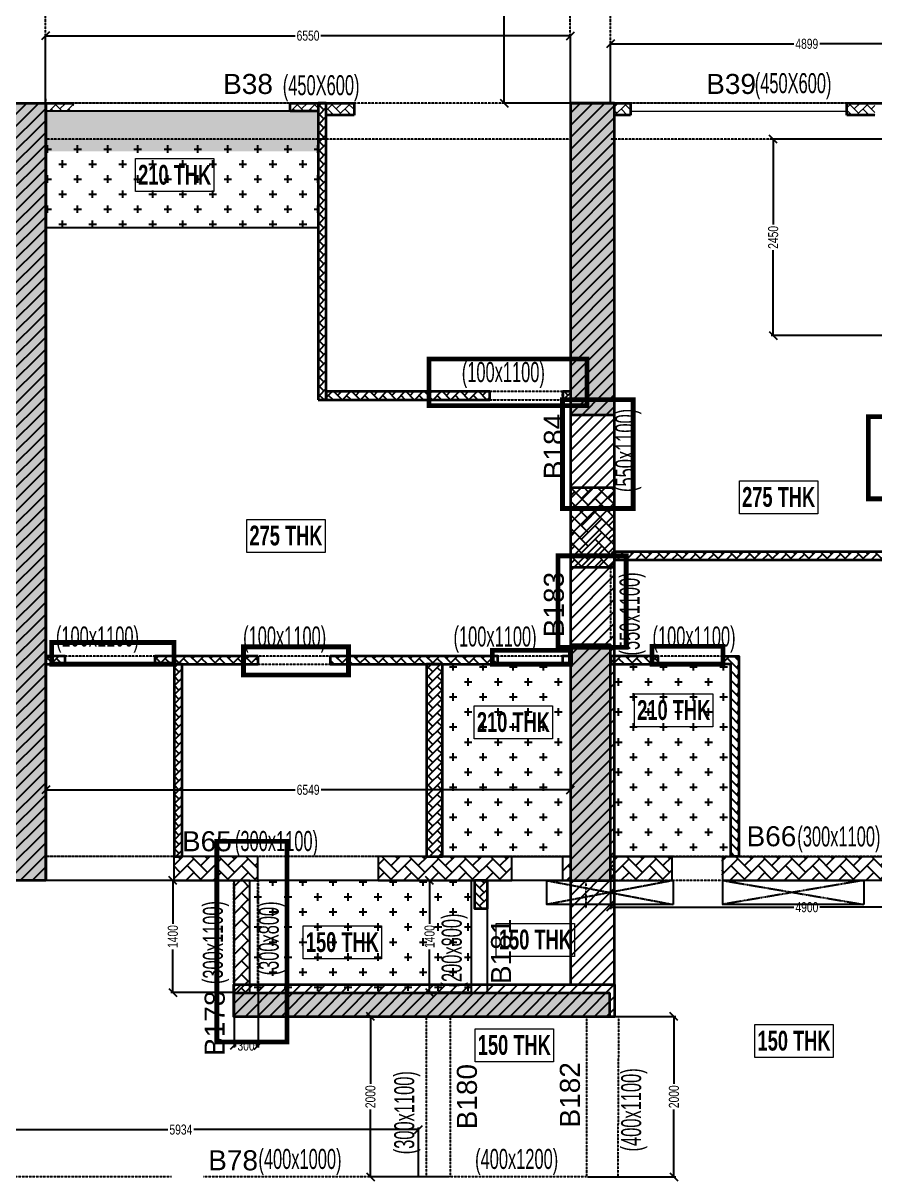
# Model space of a CAD drawing. Header units: millimetres. Extents: x 18542 to 87256, y 14692 to 73451.
# Drawn here: x 68558 to 79190, y 34012 to 48410 of the extents above; entities that cross this region are included whole.
import ezdxf
from ezdxf.enums import TextEntityAlignment as Align

# ---------------------------------------------------------------- set-up
doc = ezdxf.new("R2010")
doc.units = ezdxf.units.MM
doc.linetypes.add('HIDDEN', pattern=[0.375, 0.25, -0.125])
for name, color, linetype, lineweight in [('A-FLOR-IDEN', 11, 'Continuous', 9), ('S-BEAM-IDEN', 2, 'Continuous', 9), ('S-COLS', 5, 'Continuous', 35), ('S-WALL', 4, 'Continuous', 18)]:
    doc.layers.add(name, color=color, linetype=linetype, lineweight=lineweight)
for name, color, linetype in [('Beam Nos', 7, 'Continuous'), ('changes', 7, 'Continuous'), ('CUTOUT', 4, 'Continuous'), ('S-BEAM', 7, 'Continuous'), ('S-COL HATCH', 9, 'Continuous'), ('S-DIM', 7, 'Continuous'), ('SUNK SLAB', 8, 'Continuous')]:
    doc.layers.add(name, color=color, linetype=linetype)
doc.styles.add('SC-BBS1', font='SansSerif')
doc.styles.add('sobha.sed', font='swisscl.ttf')
doc.styles.add('Swis721 LtCn BT', font='swisscl.ttf', dxfattribs={"width": 0.9, "height": 233.355162})
doc.styles.add('Swis721 LtCn BT_B', font='', dxfattribs={"width": 0.9, "height": 246.918336})
doc.styles.get('Swis721 LtCn BT_B').set_extended_font_data('Swis721 LtCn BT', bold=True)
doc.dimstyles.new('S-50', dxfattribs={"dimscale": 50, "dimtxt": 2.5, "dimasz": 2, "dimexe": 0.5, "dimexo": 0.25, "dimgap": 0.25, "dimtad": 0, "dimdec": 0, "dimrnd": 0.0005, "dimzin": 0, "dimdsep": 46, "dimtxsty": 'sobha.sed', "dimblk": 'OBLIQUE', "dimcen": 0.09, "dimclrd": 8, "dimclre": 8, "dimclrt": 6, "dimadec": 0, "dimazin": 0, "dimtfac": 1, "dimtdec": 0, "dimtofl": 0, "dimtmove": 2, "dimatfit": 3, "dimfxl": 0.18, "dimtolj": 1, "dimtzin": 0, "dimlwd": -1, "dimlwe": -1, "dimarcsym": 0})
pattern_1 = [(45, (-31699446.87, 20890861.25), (-75.1300955, 75.1300955), [])]
pattern_2 = [(45, (-31802317.5, 20729084.55), (0, 169.7056275), [360, -120]), (135, (-31802232.65, 20729169.4), (1e-14, 169.7056275), [360, -120])]
pattern_3 = [(45, (-15037.47, -17858.63), (0, 107.76307), [228.6, -76.2]), (135, (-14983.584, -17804.75), (7e-15, 107.76307), [228.6, -76.2])]
pattern_4 = [(360, (-31325995.27, 21142375.94), (187.5, 187.5), [93.75, -281.25]), (90, (-31325948.4, 21142329.07), (-187.5, 187.5), [93.75, -281.25])]
pattern_5 = [(45, (-31766328.79, 20760295.32), (3e-14, 113.13708499), [240, -80]), (135, (-31766272.22, 20760351.885), (4e-14, 113.13708499), [240, -80])]

# ---------------------------------------------------------------- blocks, each defined once
blk = doc.blocks.new('A$Cd226b1b4')
at = {"layer": 'S-COL HATCH', "transparency": 33554687}
h = blk.add_hatch(dxfattribs=at)
h.set_pattern_fill('ANSI31', color=256, scale=850)
h.set_pattern_definition(pattern_1)
h.paths.add_polyline_path([(40725, 12225), (40225, 12225), (40225, 21925), (40725, 21925)])
h = blk.add_hatch(dxfattribs=at)
h.set_pattern_fill('ANSI31', color=256, scale=850)
h.set_pattern_definition(pattern_1)
h.paths.add_polyline_path([(43075, 10925), (43075, 10525), (47825, 10525), (47825, 10925)])
h.paths.add_polyline_path([(47825, 21925), (47275, 21925), (47275, 10925), (47825, 10925)])
at = {"layer": 'S-COLS', "elevation": 0}
for points in [[(40725, 12225), (40225, 12225), (40225, 21925), (40725, 21925)], [(43075, 10925), (47825, 10925), (47825, 10525), (43075, 10525)]]:
    blk.add_lwpolyline(points, close=True, dxfattribs=at)
blk.add_lwpolyline([(47825, 10925), (47825, 21925), (47275, 21925), (47275, 10925), (47825, 10925)], dxfattribs=at)
blk = doc.blocks.new('A$Cbe320e20')
at = {"layer": 'S-COL HATCH', "transparency": 33554687}
h = blk.add_hatch(color=256, dxfattribs=at)
h.dxf.hatch_style = 1
h.paths.add_polyline_path([(32854, 16200), (32354, 16200), (32354, 6500), (32854, 6500)])
h = blk.add_hatch(color=256, dxfattribs=at)
h.dxf.hatch_style = 1
h.paths.add_polyline_path([(39404, 12310), (39954, 12310), (39954, 16200), (39404, 16200)])
at = {"layer": 'S-COL HATCH'}
h = blk.add_hatch(dxfattribs=at)
h.set_pattern_fill('AR-HBONE', color=256, scale=30)
h.set_pattern_definition(pattern_2)
h.paths.add_polyline_path([(39404, 10410), (39954, 10410), (39954, 11400), (39404, 11400)])
at = {"layer": 'S-COL HATCH', "transparency": 33554687}
h = blk.add_hatch(color=256, dxfattribs=at)
h.dxf.hatch_style = 1
h.paths.add_polyline_path([(39404, 9200), (39404, 9200), (39404, 9300), (39404, 9440), (39904, 9440), (39904, 6500), (39404, 6500)])
at = {"layer": 'S-COL HATCH'}
h = blk.add_hatch(dxfattribs=at)
h.set_pattern_fill('AR-HBONE', color=256, scale=30)
h.set_pattern_definition(pattern_2)
h.paths.add_polyline_path([(34454, 6800), (34454, 6500), (35504, 6500), (35504, 6800)])
h = blk.add_hatch(dxfattribs=at)
h.set_pattern_fill('AR-HBONE', color=256, scale=30)
h.set_pattern_definition(pattern_2)
h.paths.add_polyline_path([(37004, 6800), (38674, 6800), (38674, 6500), (37004, 6500)])
h = blk.add_hatch(dxfattribs=at)
h.set_pattern_fill('AR-HBONE', color=256, scale=30)
h.set_pattern_definition(pattern_2)
h.paths.add_polyline_path([(39304, 6800), (39404, 6800), (39404, 6500), (39304, 6500)])
h = blk.add_hatch(dxfattribs=at)
h.set_pattern_fill('AR-HBONE', color=256, scale=30)
h.set_pattern_definition(pattern_2)
h.paths.add_polyline_path([(39904, 6799), (40675, 6799), (40675, 6499), (40124, 6499), (40124, 6500), (39904, 6500)])
h = blk.add_hatch(dxfattribs=at)
h.set_pattern_fill('AR-HBONE', color=256, scale=30)
h.set_pattern_definition(pattern_2)
h.paths.add_polyline_path([(41295, 6799), (44803, 6799), (44803, 6501), (41295, 6501)])
h = blk.add_hatch(dxfattribs=at)
h.set_pattern_fill('AR-HBONE', color=256, scale=30)
h.set_pattern_definition(pattern_2)
h.paths.add_polyline_path([(35204, 6500), (35404, 6500), (35404, 5100), (35204, 5100)])
at = {"layer": 'S-COL HATCH', "transparency": 33554687}
h = blk.add_hatch(color=256, dxfattribs=at)
h.dxf.hatch_style = 1
h.paths.add_polyline_path([(35204, 5100), (35404, 5100), (39594, 5100), (39594, 4800), (35204, 4800)])
h.paths.add_polyline_path([(39594, 5100), (39894, 5100), (39894, 4800), (39594, 4800)])
at = {"layer": 'S-WALL'}
h = blk.add_hatch(dxfattribs=at)
h.set_pattern_fill('FP_1', color=1, style=0, pattern_type=2)
h.set_pattern_definition(pattern_3)
h.paths.add_polyline_path([(32854, 16100), (32854, 16200), (33204, 16200), (33204, 16100)])
h = blk.add_hatch(dxfattribs=at)
h.set_pattern_fill('FP_1', color=1, style=0, pattern_type=2)
h.set_pattern_definition(pattern_3)
h.paths.add_polyline_path([(32854, 16100), (32854, 16200), (33204, 16200), (33204, 16100)])
h = blk.add_hatch(dxfattribs=at)
h.set_pattern_fill('FP_1', color=1, style=0, pattern_type=2)
h.set_pattern_definition(pattern_3)
h.paths.add_polyline_path([(35904, 16100), (35904, 16200), (36254, 16200), (36254, 16100)])
h = blk.add_hatch(dxfattribs=at)
h.set_pattern_fill('FP_1', color=1, style=0, pattern_type=2)
h.set_pattern_definition(pattern_3)
h.paths.add_polyline_path([(35904, 16100), (35904, 16200), (36254, 16200), (36254, 16100)])
h = blk.add_hatch(dxfattribs=at)
h.set_pattern_fill('FP_1', color=1, style=0, pattern_type=2)
h.set_pattern_definition(pattern_3)
h.paths.add_polyline_path([(36354, 16050), (36354, 16200), (36704, 16200), (36704, 16050)])
h = blk.add_hatch(dxfattribs=at)
h.set_pattern_fill('FP_1', color=1, style=0, pattern_type=2)
h.set_pattern_definition(pattern_3)
h.paths.add_polyline_path([(36354, 16050), (36354, 16200), (36704, 16200), (36704, 16050)])
h = blk.add_hatch(dxfattribs=at)
h.set_pattern_fill('FP_1', color=1, style=0, pattern_type=2)
h.set_pattern_definition(pattern_3)
h.paths.add_polyline_path([(39954, 16050), (39954, 16200), (40154, 16200), (40154, 16050)])
h = blk.add_hatch(dxfattribs=at)
h.set_pattern_fill('FP_1', color=1, style=0, pattern_type=2)
h.set_pattern_definition(pattern_3)
h.paths.add_polyline_path([(39954, 16050), (39954, 16200), (40154, 16200), (40154, 16050)])
h = blk.add_hatch(dxfattribs=at)
h.set_pattern_fill('FP_1', color=1, style=0, pattern_type=2)
h.set_pattern_definition(pattern_3)
h.paths.add_polyline_path([(43204, 16050), (42854, 16050), (42854, 16200), (43204, 16200)])
h = blk.add_hatch(dxfattribs=at)
h.set_pattern_fill('FP_1', color=1, style=0, pattern_type=2)
h.set_pattern_definition(pattern_3)
h.paths.add_polyline_path([(43204, 16050), (42854, 16050), (42854, 16200), (43204, 16200)])
at = {"layer": 'S-BEAM', "color": 5, "elevation": 0}
for points in [[(35504, 6800), (34454, 6800), (34454, 6500), (35504, 6500)], [(40675, 6800), (39904, 6800), (39904, 6499), (40675, 6499)], [(35404, 6500), (35204, 6500), (35204, 5100), (35404, 5100)]]:
    blk.add_lwpolyline(points, close=True, dxfattribs=at)
at = {"layer": 'S-BEAM', "color": 5}
for points in [[(38674, 6800), (37004, 6800), (37004, 6500), (38674, 6500)], [(39404, 6800), (39304, 6800), (39304, 6500), (39404, 6500)], [(41305, 6801), (44803, 6801), (44803, 6501), (41305, 6501)]]:
    blk.add_lwpolyline(points, close=True, dxfattribs=at)
at = {"layer": 'S-COLS'}
blk.add_line((39894, 4800), (39894, 5100), dxfattribs=at)
at = {"layer": 'S-COLS', "elevation": 0}
blk.add_lwpolyline([(32854, 6500), (32354, 6500), (32354, 16200), (32854, 16200)], close=True, dxfattribs=at)
at = {"layer": 'S-COLS'}
for points in [[(39954, 16200), (39404, 16200), (39404, 12310), (39954, 12310)], [(39954, 11400), (39404, 11400), (39404, 10410), (39954, 10410)]]:
    blk.add_lwpolyline(points, close=True, dxfattribs=at)
blk.add_lwpolyline([(39904, 6500), (39904, 9440), (39404, 9440), (39404, 6500), (39954, 6500)], dxfattribs=at)
at = {"layer": 'S-COLS', "elevation": 0}
blk.add_lwpolyline([(39894, 4800), (35204, 4800), (35204, 5100), (39894, 5100)], dxfattribs=at)
at = {"layer": 'S-WALL', "lineweight": 35}
for p, q in [((32354, 16200), (33204, 16200)), ((35904, 16200), (36704, 16200)), ((39404, 16200), (40154, 16200))]:
    blk.add_line(p, q, dxfattribs=at)
at = {"layer": 'S-WALL', "color": 7}
for p, q in [((35904, 16200), (33204, 16200)), ((42854, 16200), (40154, 16200)), ((32854, 16100), (35904, 16100)), ((40154, 16100), (42854, 16100))]:
    blk.add_line(p, q, dxfattribs=at)
at = {"layer": 'S-WALL', "color": 5, "lineweight": 35}
for p, q in [((35904, 16100), (35904, 16200)), ((36704, 16200), (36704, 16050)), ((40154, 16200), (40154, 16050)), ((42854, 16050), (42854, 16200)), ((42854, 16200), (43304, 16200)), ((36254, 16100), (35904, 16100)), ((36704, 16050), (36354, 16050)), ((40154, 16050), (39954, 16050)), ((43204, 16050), (42854, 16050))]:
    blk.add_line(p, q, dxfattribs=at)
blk = doc.blocks.new('A$Cf6edaa24')
at = {"layer": 'CUTOUT', "color": 8, "linetype": 'HIDDEN'}
for p, q in [((43780, 300), (45360, 0)), ((43780, 300), (45360, 0)), ((45360, 300), (43780, 0)), ((47725, 300), (45970, 1)), ((45980, 300), (47735, 1))]:
    blk.add_line(p, q, dxfattribs=at)
at = {"layer": 'CUTOUT'}
for points in [[(45360, 0), (43780, 0), (43780, 300), (45360, 300)], [(47740, 0), (45980, 0), (45980, 300), (47740, 300)]]:
    blk.add_lwpolyline(points, close=True, dxfattribs=at)
blk = doc.blocks.new('_OBLIQUE')
at = {"color": 0, "linetype": 'ByBlock'}
blk.add_line((-0.5, -0.5), (0.5, 0.5), dxfattribs=at)
blk = doc.blocks.new('*D283')
at = {"layer": 'Defpoints', "color": 0, "transparency": 16777216}
for p in [(75390, 48253), (68840, 47412, 0), (75390, 47411)]:
    blk.add_point(p, dxfattribs=at)
at = {"layer": 'S-DIM', "color": 8, "transparency": 16777216}
for p, q in [((68840, 47424), (68840, 48278)), ((68840, 48253), (71954, 48253)), ((75390, 48253), (72276, 48253)), ((75390, 47423), (75390, 48278))]:
    blk.add_line(p, q, dxfattribs=at)
at = {"layer": 'S-DIM', "color": 8, "transparency": 16777216, "xscale": 100, "yscale": 100, "zscale": 100, "rotation": 180}
blk.add_blockref('_OBLIQUE', (68840, 48253), dxfattribs=at)
at = {"layer": 'S-DIM', "color": 8, "transparency": 16777216, "xscale": 100, "yscale": 100, "zscale": 100}
blk.add_blockref('_OBLIQUE', (75390, 48253), dxfattribs=at)
at = {"layer": 'S-DIM', "color": 6, "transparency": 16777216, "insert": (72115, 48253), "char_height": 125, "attachment_point": 5, "style": 'sobha.sed'}
blk.add_mtext('\\A1;6550', dxfattribs=at)
blk = doc.blocks.new('*D284')
at = {"layer": 'Defpoints', "color": 0, "transparency": 16777216}
for p in [(80790, 48151), (75890, 47412), (80790, 47411)]:
    blk.add_point(p, dxfattribs=at)
at = {"layer": 'S-DIM', "color": 8, "transparency": 16777216}
for p, q in [((75890, 47424), (75890, 48176)), ((75890, 48151), (78178, 48151)), ((80790, 48151), (78502, 48151)), ((80790, 47423), (80790, 48176))]:
    blk.add_line(p, q, dxfattribs=at)
at = {"layer": 'S-DIM', "color": 8, "transparency": 16777216, "xscale": 100, "yscale": 100, "zscale": 100, "rotation": 180}
blk.add_blockref('_OBLIQUE', (75890, 48151), dxfattribs=at)
at = {"layer": 'S-DIM', "color": 8, "transparency": 16777216, "xscale": 100, "yscale": 100, "zscale": 100}
blk.add_blockref('_OBLIQUE', (80790, 48151), dxfattribs=at)
at = {"layer": 'S-DIM', "color": 6, "transparency": 16777216, "insert": (78340, 48151), "char_height": 125, "attachment_point": 5, "style": 'sobha.sed'}
blk.add_mtext('\\A1;4899', dxfattribs=at)
blk = doc.blocks.new('*D251')
at = {"layer": 'Defpoints', "color": 0, "transparency": 16777216}
for p in [(75390, 38842), (68841, 37711, 0), (75390, 37711)]:
    blk.add_point(p, dxfattribs=at)
at = {"layer": 'S-DIM', "color": 8, "transparency": 16777216}
for p, q in [((68841, 37723), (68841, 38867)), ((68841, 38842), (71955, 38842)), ((75390, 38842), (72277, 38842)), ((75390, 37723), (75390, 38867))]:
    blk.add_line(p, q, dxfattribs=at)
at = {"layer": 'S-DIM', "color": 8, "transparency": 16777216, "xscale": 100, "yscale": 100, "zscale": 100, "rotation": 180}
blk.add_blockref('_OBLIQUE', (68841, 38842), dxfattribs=at)
at = {"layer": 'S-DIM', "color": 8, "transparency": 16777216, "xscale": 100, "yscale": 100, "zscale": 100}
blk.add_blockref('_OBLIQUE', (75390, 38842), dxfattribs=at)
at = {"layer": 'S-DIM', "color": 6, "transparency": 16777216, "insert": (72116, 38842), "char_height": 125, "attachment_point": 5, "style": 'sobha.sed'}
blk.add_mtext('\\A1;6549', dxfattribs=at)
blk = doc.blocks.new('*D252')
at = {"layer": 'Defpoints', "color": 0, "transparency": 16777216}
for p in [(75891, 38010), (80791, 38010), (80791, 37377)]:
    blk.add_point(p, dxfattribs=at)
at = {"layer": 'S-DIM', "color": 8, "transparency": 16777216}
for p, q in [((75891, 37998), (75891, 37352)), ((80791, 37998), (80791, 37352)), ((75891, 37377), (78180, 37377)), ((80791, 37377), (78503, 37377))]:
    blk.add_line(p, q, dxfattribs=at)
at = {"layer": 'S-DIM', "color": 8, "transparency": 16777216, "xscale": 100, "yscale": 100, "zscale": 100, "rotation": 180}
blk.add_blockref('_OBLIQUE', (75891, 37377), dxfattribs=at)
at = {"layer": 'S-DIM', "color": 8, "transparency": 16777216, "xscale": 100, "yscale": 100, "zscale": 100}
blk.add_blockref('_OBLIQUE', (80791, 37377), dxfattribs=at)
at = {"layer": 'S-DIM', "color": 6, "transparency": 16777216, "insert": (78341, 37377), "char_height": 125, "attachment_point": 5, "style": 'sobha.sed'}
blk.add_mtext('\\A1;4900', dxfattribs=at)
blk = doc.blocks.new('*D261')
at = {"layer": 'Defpoints', "color": 0, "transparency": 16777216}
for p in [(73495, 34602), (67560, 34012), (73495, 34011)]:
    blk.add_point(p, dxfattribs=at)
at = {"layer": 'S-DIM', "color": 8, "transparency": 16777216}
for p, q in [((67560, 34024), (67560, 34627)), ((67560, 34602), (70366, 34602)), ((73495, 34602), (70689, 34602)), ((73495, 34024), (73495, 34627))]:
    blk.add_line(p, q, dxfattribs=at)
at = {"layer": 'S-DIM', "color": 8, "transparency": 16777216, "xscale": 100, "yscale": 100, "zscale": 100, "rotation": 180}
blk.add_blockref('_OBLIQUE', (67560, 34602), dxfattribs=at)
at = {"layer": 'S-DIM', "color": 8, "transparency": 16777216, "xscale": 100, "yscale": 100, "zscale": 100}
blk.add_blockref('_OBLIQUE', (73495, 34602), dxfattribs=at)
at = {"layer": 'S-DIM', "color": 6, "transparency": 16777216, "insert": (70528, 34602), "char_height": 125, "attachment_point": 5, "style": 'sobha.sed'}
blk.add_mtext('\\A1;5934', dxfattribs=at)
blk = doc.blocks.new('*D406')
at = {"layer": 'Defpoints', "color": 0, "transparency": 16777216}
for p in [(70428, 37711), (71190, 37711, 0), (71191, 36311, 0)]:
    blk.add_point(p, dxfattribs=at)
at = {"layer": 'S-DIM', "color": 8, "transparency": 16777216}
for p, q in [((71178, 37711), (70403, 37711)), ((70428, 37711), (70428, 37170)), ((70428, 36311), (70428, 36851)), ((71179, 36311), (70403, 36311))]:
    blk.add_line(p, q, dxfattribs=at)
at = {"layer": 'S-DIM', "color": 8, "transparency": 16777216, "xscale": 100, "yscale": 100, "zscale": 100}
for p, rotation in [((70428, 37711), 90), ((70428, 36311), 270)]:
    blk.add_blockref('_OBLIQUE', p, dxfattribs=dict(at, rotation=rotation))
at = {"layer": 'S-DIM', "color": 6, "transparency": 16777216, "insert": (70428, 37011), "char_height": 125, "attachment_point": 5, "rotation": 90, "style": 'sobha.sed'}
blk.add_mtext('\\A1;1400', dxfattribs=at)
blk = doc.blocks.new('*D407')
at = {"layer": 'Defpoints', "color": 0, "transparency": 16777216}
for p in [(71191, 36311, 0), (71491, 36311, 0), (71491, 35650)]:
    blk.add_point(p, dxfattribs=at)
at = {"layer": 'S-DIM', "color": 8, "transparency": 16777216}
for p, q in [((71191, 36298), (71191, 35625)), ((71491, 36298), (71491, 35625)), ((71191, 35650), (71219, 35650)), ((71491, 35650), (71463, 35650))]:
    blk.add_line(p, q, dxfattribs=at)
at = {"layer": 'S-DIM', "color": 8, "transparency": 16777216, "xscale": 100, "yscale": 100, "zscale": 100, "rotation": 180}
blk.add_blockref('_OBLIQUE', (71191, 35650), dxfattribs=at)
at = {"layer": 'S-DIM', "color": 8, "transparency": 16777216, "xscale": 100, "yscale": 100, "zscale": 100}
blk.add_blockref('_OBLIQUE', (71491, 35650), dxfattribs=at)
at = {"layer": 'S-DIM', "color": 6, "transparency": 16777216, "insert": (71341, 35650), "char_height": 125, "attachment_point": 5, "style": 'sobha.sed'}
blk.add_mtext('\\A1;300', dxfattribs=at)
blk = doc.blocks.new('*D409')
at = {"layer": 'Defpoints', "color": 0, "transparency": 16777216}
for p in [(72894, 36012), (73895, 36012, 0), (73895, 34012)]:
    blk.add_point(p, dxfattribs=at)
at = {"layer": 'S-DIM', "color": 8, "transparency": 16777216}
for p, q in [((73882, 36012), (72869, 36012)), ((72894, 36012), (72894, 35172)), ((72894, 34012), (72894, 34851)), ((73882, 34012), (72869, 34012))]:
    blk.add_line(p, q, dxfattribs=at)
at = {"layer": 'S-DIM', "color": 8, "transparency": 16777216, "xscale": 100, "yscale": 100, "zscale": 100}
for p, rotation in [((72894, 36012), 90), ((72894, 34012), 270)]:
    blk.add_blockref('_OBLIQUE', p, dxfattribs=dict(at, rotation=rotation))
at = {"layer": 'S-DIM', "color": 6, "transparency": 16777216, "insert": (72894, 35012), "char_height": 125, "attachment_point": 5, "rotation": 90, "style": 'sobha.sed'}
blk.add_mtext('\\A1;2000', dxfattribs=at)
blk = doc.blocks.new('*D410')
at = {"layer": 'Defpoints', "color": 0, "transparency": 16777216}
for p in [(74151, 37711), (73632, 36311), (74151, 36311)]:
    blk.add_point(p, dxfattribs=at)
at = {"layer": 'S-DIM', "color": 8, "transparency": 16777216}
for p, q in [((74139, 37711), (73607, 37711)), ((73632, 37711), (73632, 37170)), ((73632, 36311), (73632, 36851)), ((74139, 36311), (73607, 36311))]:
    blk.add_line(p, q, dxfattribs=at)
at = {"layer": 'S-DIM', "color": 8, "transparency": 16777216, "xscale": 100, "yscale": 100, "zscale": 100}
for p, rotation in [((73632, 37711), 90), ((73632, 36311), 270)]:
    blk.add_blockref('_OBLIQUE', p, dxfattribs=dict(at, rotation=rotation))
at = {"layer": 'S-DIM', "color": 6, "transparency": 16777216, "insert": (73632, 37011), "char_height": 125, "attachment_point": 5, "rotation": 90, "style": 'sobha.sed'}
blk.add_mtext('\\A1;1400', dxfattribs=at)
blk = doc.blocks.new('*D411')
at = {"layer": 'Defpoints', "color": 0, "transparency": 16777216}
for p in [(75590, 36012), (75590, 34012), (76682, 34012)]:
    blk.add_point(p, dxfattribs=at)
at = {"layer": 'S-DIM', "color": 8, "transparency": 16777216}
for p, q in [((75603, 36012), (76707, 36012)), ((76682, 36012), (76682, 35172)), ((76682, 34012), (76682, 34851)), ((75603, 34012), (76707, 34012))]:
    blk.add_line(p, q, dxfattribs=at)
at = {"layer": 'S-DIM', "color": 8, "transparency": 16777216, "xscale": 100, "yscale": 100, "zscale": 100}
for p, rotation in [((76682, 36012), 90), ((76682, 34012), 270)]:
    blk.add_blockref('_OBLIQUE', p, dxfattribs=dict(at, rotation=rotation))
at = {"layer": 'S-DIM', "color": 6, "transparency": 16777216, "insert": (76682, 35012), "char_height": 125, "attachment_point": 5, "rotation": 90, "style": 'sobha.sed'}
blk.add_mtext('\\A1;2000', dxfattribs=at)
blk = doc.blocks.new('*D412')
at = {"layer": 'Defpoints', "color": 0, "transparency": 16777216}
for p in [(74562, 52010), (75381, 52010), (75390, 47411)]:
    blk.add_point(p, dxfattribs=at)
at = {"layer": 'S-DIM', "color": 8, "transparency": 16777216}
for p, q in [((75369, 52010), (74537, 52010)), ((74562, 52010), (74562, 49872)), ((74562, 47411), (74562, 49549)), ((75377, 47411), (74537, 47411))]:
    blk.add_line(p, q, dxfattribs=at)
at = {"layer": 'S-DIM', "color": 8, "transparency": 16777216, "xscale": 100, "yscale": 100, "zscale": 100}
for p, rotation in [((74562, 52010), 90), ((74562, 47411), 270)]:
    blk.add_blockref('_OBLIQUE', p, dxfattribs=dict(at, rotation=rotation))
at = {"layer": 'S-DIM', "color": 6, "transparency": 16777216, "insert": (74562, 49710), "char_height": 125, "attachment_point": 5, "rotation": 90, "style": 'sobha.sed'}
blk.add_mtext('\\A1;4599', dxfattribs=at)
blk = doc.blocks.new('*D414')
at = {"layer": 'Defpoints', "color": 0, "transparency": 16777216}
for p in [(80021, 46961), (77921, 44511), (80023, 44511, 0)]:
    blk.add_point(p, dxfattribs=at)
at = {"layer": 'S-DIM', "color": 8, "transparency": 16777216}
for p, q in [((80009, 46961), (77896, 46961)), ((77921, 46961), (77921, 45897)), ((77921, 44511), (77921, 45575)), ((80011, 44511), (77896, 44511))]:
    blk.add_line(p, q, dxfattribs=at)
at = {"layer": 'S-DIM', "color": 8, "transparency": 16777216, "xscale": 100, "yscale": 100, "zscale": 100}
for p, rotation in [((77921, 46961), 90), ((77921, 44511), 270)]:
    blk.add_blockref('_OBLIQUE', p, dxfattribs=dict(at, rotation=rotation))
at = {"layer": 'S-DIM', "color": 6, "transparency": 16777216, "insert": (77921, 45736), "char_height": 125, "attachment_point": 5, "rotation": 90, "style": 'sobha.sed'}
blk.add_mtext('\\A1;2450', dxfattribs=at)

msp = doc.modelspace()

# ---------------------------------------------------------------- hatches: boundary and pattern name
at = {"layer": 'S-COL HATCH'}
h = msp.add_hatch(dxfattribs=at)
h.set_pattern_fill('AR-HBONE', color=256, scale=20)
h.set_pattern_definition(pattern_5)
h.paths.add_polyline_path([(72243.1, 43710.8), (72343.1, 43710.8), (72343.1, 47410.8), (72243.1, 47410.8)])
h = msp.add_hatch(dxfattribs=at)
h.set_pattern_fill('AR-HBONE', color=256, scale=20)
h.set_pattern_definition(pattern_5)
h.paths.add_polyline_path([(74383.1, 43710.8), (74383.1, 43810.8), (72343.1, 43810.8), (72343.1, 43710.8)])
h = msp.add_hatch(dxfattribs=at)
h.set_pattern_fill('AR-HBONE', color=256, scale=15)
h.set_pattern_definition([(45, (-31325995.195, 21142375.94), (2e-14, 84.85281374), [180, -60]), (135, (-31325952.77, 21142418.37), (3e-14, 84.85281374), [180, -60])])
h.paths.add_polyline_path([(75393.1, 43710.8), (75393.1, 43810.8), (75293.1, 43810.8), (75293.1, 43710.8)])
h = msp.add_hatch(dxfattribs=at)
h.set_pattern_fill('AR-HBONE', color=256, scale=20)
h.set_pattern_definition(pattern_5)
h.paths.add_polyline_path([(75893.1, 41810.8), (80793.1, 41810.8), (80793.1, 41710.8), (75893.1, 41710.8)])
h = msp.add_hatch(dxfattribs=at)
h.set_pattern_fill('AR-HBONE', color=256, scale=20)
h.set_pattern_definition(pattern_5)
h.paths.add_polyline_path([(69083.1, 40410.8), (69083.1, 40510.8), (68843.1, 40510.8), (68843.1, 40410.8)])
h = msp.add_hatch(dxfattribs=at)
h.set_pattern_fill('AR-HBONE', color=256, scale=20)
h.set_pattern_definition(pattern_5)
h.paths.add_polyline_path([(70203.1, 40510.8), (70203.1, 40410.8), (71493.1, 40410.8), (71493.1, 40510.8)])
h = msp.add_hatch(dxfattribs=at)
h.set_pattern_fill('AR-HBONE', color=256, scale=20)
h.set_pattern_definition(pattern_5)
h.paths.add_polyline_path([(74483.1, 40410.8), (74483.1, 40510.8), (72393.1, 40510.8), (72393.1, 40410.8)])
h = msp.add_hatch(dxfattribs=at)
h.set_pattern_fill('AR-HBONE', color=256, scale=20)
h.set_pattern_definition(pattern_5)
h.paths.add_polyline_path([(75893.1, 40510.8), (76483.1, 40510.8), (76483.1, 40410.8), (75893.1, 40410.8)])
h = msp.add_hatch(dxfattribs=at)
h.set_pattern_fill('AR-HBONE', color=256, scale=20)
h.set_pattern_definition(pattern_5)
h.paths.add_polyline_path([(77393.1, 38011.8), (77493.1, 38011.8), (77493.1, 40510.8), (77293.1, 40510.8), (77293.1, 40410.8), (77393.1, 40410.8)])
h = msp.add_hatch(dxfattribs=at)
h.set_pattern_fill('AR-HBONE', color=256, scale=20)
h.set_pattern_definition(pattern_5)
h.paths.add_polyline_path([(70443.1, 38010.8), (70543.1, 38010.8), (70543.1, 40410.8), (70443.1, 40410.8)])
h = msp.add_hatch(dxfattribs=at)
h.set_pattern_fill('AR-HBONE', color=256, scale=20)
h.set_pattern_definition(pattern_5)
h.paths.add_polyline_path([(73792.6, 40410.8), (73593.1, 40410.8), (73593.1, 38010.8), (73792.6, 38010.8)])
h = msp.add_hatch(dxfattribs=at)
h.set_pattern_fill('AR-HBONE', color=256, scale=20)
h.set_pattern_definition([(45, (-31761388.79, 20755395.316), (3e-14, 113.13708499), [240, -80]), (135, (-31761332.22, 20755451.884), (4e-14, 113.13708499), [240, -80])])
h.paths.add_polyline_path([(74353.1, 37710.8), (74193.1, 37710.8), (74193.1, 37360.8), (74353.1, 37360.8)])
at = {"layer": 'SUNK SLAB'}
h = msp.add_hatch(dxfattribs=at)
h.set_pattern_fill('CROSS', color=8, scale=750, style=0)
h.set_pattern_definition([(360, (-31766328.81, 20915235.64), (187.5, 187.5), [93.75, -281.25]), (90, (-31766281.93, 20915188.76), (-187.5, 187.5), [93.75, -281.25])])
h.paths.add_polyline_path([(40640.3, 46810.8), (40640.3, 47310.8), (37240.4, 47310.8), (37240.4, 46810.8)])
h.paths.add_polyline_path([(72241.2, 46810.8), (72241.2, 47311.6), (68841.2, 47311.6), (68841.2, 46810.8)])
h = msp.add_hatch(dxfattribs=at)
h.set_pattern_fill('CROSS', color=8, scale=750, style=0)
h.set_pattern_definition([(360, (-31325995.27, 21142275.94), (187.5, 187.5), [93.75, -281.25]), (90, (-31325948.4, 21142229.07), (-187.5, 187.5), [93.75, -281.25])])
h.paths.add_polyline_path([(72241.2, 45860.8), (72241.2, 46960.8), (68841.2, 46960.8), (68841.2, 45860.8)])
h = msp.add_hatch(dxfattribs=at)
h.set_pattern_fill('CROSS', color=8, scale=750, style=0)
h.set_pattern_definition(pattern_4)
h.paths.add_polyline_path([(73790.8, 38010.8), (75391.2, 38010.8), (75391.2, 40410.8), (73790.8, 40410.8)])
h = msp.add_hatch(dxfattribs=at)
h.set_pattern_fill('CROSS', color=8, scale=750, style=0)
h.set_pattern_definition(pattern_4)
h.paths.add_polyline_path([(75891.2, 38010.8), (77391.2, 38010.8), (77391.2, 40410.8), (75891.2, 40410.8)])
h = msp.add_hatch(dxfattribs=at)
h.set_pattern_fill('CROSS', color=8, scale=750, style=0)
h.set_pattern_definition([(360, (-31325995.27, 21141942.63), (187.5, 187.5), [93.75, -281.25]), (90, (-31325948.4, 21141895.76), (-187.5, 187.5), [93.75, -281.25])])
h.paths.add_polyline_path([(74151.2, 37710.8), (74151.2, 36310.8), (71391.2, 36310.8), (71391.2, 37710.8)])
h.paths.add_polyline_path([(73724.5, 36312.5), (73724.5, 37585.8), (74251.7, 37585.8), (74251.7, 36312.5)], flags=9)

# ---------------------------------------------------------------- linework, layer by layer
at = {"color": 2, "const_width": 60}
for points in [[(73625.3, 44218.7), (75597.8, 44218.7), (75597.8, 43635.1), (73625.3, 43635.1)], [(79108.6, 43497.7), (79492.4, 43497.7), (79492.4, 42473), (79108.6, 42473)], [(75235.3, 41761.4), (76085.8, 41761.4), (76085.8, 40620.4), (75235.3, 40620.4)], [(68915.4, 40680.7), (70443.1, 40680.7), (70443.1, 40410.8), (68915.4, 40410.8)], [(71308.7, 40626.1), (72620.8, 40626.1), (72620.8, 40274.1), (71308.7, 40274.1)], [(74415.3, 40583.7), (75391.2, 40583.7), (75391.2, 40410.8), (74415.3, 40410.8)], [(76408.8, 40632.2), (77293.1, 40632.2), (77293.1, 40410.8), (76408.8, 40410.8)]]:
    msp.add_lwpolyline(points, close=True, dxfattribs=at)
at = {"color": 2, "const_width": 60, "elevation": 0}
msp.add_lwpolyline([(75291.2, 43710.8), (76172.4, 43710.8), (76172.4, 42353), (75291.2, 42353)], close=True, dxfattribs=at)
at = {"color": 1, "const_width": 60}
msp.add_lwpolyline([(70976.9, 38199.9), (71853.6, 38199.9), (71853.6, 35694.4), (70976.9, 35694.4)], close=True, dxfattribs=at)
at = {"layer": 'A-FLOR-IDEN', "color": 8, "elevation": 0, "flags": 128}
for points in [[(70938.7, 46719.2), (70938.7, 46307.4), (69961.2, 46307.4), (69961.2, 46719.2)], [(78477.2, 42698.3), (78477.2, 42286.5), (77499.7, 42286.5), (77499.7, 42698.3)], [(72328.2, 42216.8), (72328.2, 41804.9), (71350.7, 41804.9), (71350.7, 42216.8)], [(77167.7, 40039.2), (77167.7, 39627.4), (76190.2, 39627.4), (76190.2, 40039.2)], [(75166.9, 39889.2), (75166.9, 39477.4), (74189.4, 39477.4), (74189.4, 39889.2)], [(75441.9, 37175.6), (75441.9, 36763.8), (74464.4, 36763.8), (74464.4, 37175.6)], [(73032.5, 37143.6), (73032.5, 36731.7), (72055, 36731.7), (72055, 37143.6)], [(75178, 35859.3), (75178, 35447.5), (74200.5, 35447.5), (74200.5, 35859.3)], [(78669.5, 35913), (78669.5, 35501.2), (77692, 35501.2), (77692, 35913)]]:
    msp.add_lwpolyline(points, close=True, dxfattribs=at)
at = {"layer": 'S-BEAM', "linetype": 'HIDDEN'}
for p, q in [((68840.4, 47411.6, 0), (68828, 53561.6, 0)), ((75390.4, 47411.6), (75381.1, 52009.9)), ((75890.4, 47411.6), (75881.4, 51846.1)), ((75390.4, 47411.6), (68840.4, 47411.6, 0)), ((80790.4, 47411.6), (75890.4, 47411.6)), ((75391.2, 46960.8), (68841.2, 46960.8, 0)), ((80021.2, 46960.8), (75891.2, 46960.8)), ((75391.2, 43520.8), (75391.2, 42610.8)), ((75941.2, 43520.8), (75941.2, 42610.8)), ((75391.2, 41620.8), (75391.2, 40710.8)), ((75891.2, 41620.8), (75891.2, 40710.8)), ((75390.4, 38011.6), (68840.4, 38011.6)), ((75391.2, 38010.8), (68841.2, 38010.8, 0)), ((80791.2, 38010.2), (75891.2, 38010.2)), ((71190.4, 37711.6), (65540.4, 37711.6)), ((71190.4, 36411.6, 0), (71190.4, 37711.6, 0)), ((71191.2, 37710.8, 0), (71191.2, 36310.8, 0)), ((75390.4, 37711.6), (71490.4, 37711.6)), ((71490.4, 36411.6, 0), (71490.4, 37711.6, 0)), ((71491.2, 37710.8, 0), (71491.2, 36310.8, 0)), ((75581.1, 37710.8), (75581.1, 37360.8)), ((80791.2, 37712.6), (75891.2, 37710.4)), ((80791.2, 37711.8), (75891.2, 37709.6)), ((73594.7, 34011.5), (73594.7, 36011.5, 0)), ((73894.7, 34011.5), (73894.7, 36011.5, 0)), ((75590.4, 36011.5), (75590.4, 34011.5)), ((75990.4, 36011.5, 0), (75980.4, 34011.5)), ((70410.4, 34011.5), (67560.4, 34011.5)), ((73494.7, 34011.5), (70810.4, 34011.5)), ((75590.4, 34011.5), (73894.7, 34011.5))]:
    msp.add_line(p, q, dxfattribs=at)
at = {"layer": 'S-BEAM'}
for p, q in [((71191.2, 37710.8), (68841.2, 37710.8, 0)), ((74151.2, 37710.8), (71491.2, 37710.8)), ((74151.2, 37710.8), (74151.2, 36310.8)), ((75391.2, 37710.8), (74351.2, 37710.8)), ((74351.2, 37710.8), (74351.2, 36310.8))]:
    msp.add_line(p, q, dxfattribs=at)
at = {"layer": 'S-BEAM', "elevation": 0}
for points in [[(72241.2, 47311.6), (68841.2, 47311.6), (68841.2, 45860.8), (72241.2, 45860.8)], [(75391.2, 40410.8), (73790.8, 40410.8), (73790.8, 38010.8), (75391.2, 38010.8)], [(77391.2, 40410.8), (75891.2, 40410.8), (75891.2, 38010.8), (77391.2, 38010.8)]]:
    msp.add_lwpolyline(points, close=True, dxfattribs=at)
at = {"layer": 'S-BEAM', "linetype": 'HIDDEN', "elevation": 0}
for points in [[(75291.2, 43810.8), (74381.2, 43810.8), (74381.2, 43710.8), (75291.2, 43710.8)], [(70201.2, 40510.8), (69081.2, 40510.8), (69081.2, 40410.8), (70201.2, 40410.8)], [(72391.2, 40510.8), (71491.2, 40510.8), (71491.2, 40410.8), (72391.2, 40410.8)], [(75291.2, 40510.8), (74481.2, 40510.8), (74481.2, 40410.8), (75291.2, 40410.8)], [(77291.2, 40510.8), (76481.2, 40510.8), (76481.2, 40410.8), (77291.2, 40410.8)]]:
    msp.add_lwpolyline(points, close=True, dxfattribs=at)
at = {"layer": 'S-COLS', "elevation": 0}
for points in [[(72243.1, 43710.8), (72343.1, 43710.8), (72343.1, 47410.8), (72243.1, 47410.8)], [(74383.1, 43810.8), (72343.1, 43810.8), (72343.1, 43710.8), (74383.1, 43710.8)], [(75393.1, 43810.8), (75293.1, 43810.8), (75293.1, 43710.8), (75393.1, 43710.8)], [(80793.1, 41810.8), (75943.1, 41810.8), (75943.1, 41710.8), (80793.1, 41710.8)], [(69083.1, 40510.8), (68843.1, 40510.8), (68843.1, 40410.8), (69083.1, 40410.8)], [(71493.1, 40510.8), (70203.1, 40510.8), (70203.1, 40410.8), (71493.1, 40410.8)], [(74483.1, 40510.8), (72393.1, 40510.8), (72393.1, 40410.8), (74483.1, 40410.8)], [(75391.2, 40510.8), (75291.2, 40510.8), (75291.2, 40410.8), (75391.2, 40410.8)], [(76483.1, 40510.8), (75893.1, 40510.8), (75893.1, 40410.8), (76483.1, 40410.8)], [(70543.1, 40410.8), (70443.1, 40410.8), (70443.1, 38010.8), (70543.1, 38010.8)], [(73792.6, 40410.8), (73593.1, 40410.8), (73593.1, 38010.8), (73792.6, 38010.8)], [(74353.1, 37710.8), (74193.1, 37710.8), (74193.1, 37360.8), (74353.1, 37360.8)]]:
    msp.add_lwpolyline(points, close=True, dxfattribs=at)
msp.add_lwpolyline([(77293.1, 40510.8), (77493.1, 40510.8), (77493.1, 38011.8), (77393.1, 38011.8), (77393.1, 40410.8), (77293.1, 40410.8), (77293.1, 40510.8)], dxfattribs=at)

# ---------------------------------------------------------------- block references
at = {"layer": 'Beam Nos'}
msp.add_blockref('A$Cf6edaa24', (31313.6, 37410.7), dxfattribs=at)
at = {"layer": 'changes'}
msp.add_blockref('A$Cd226b1b4', (28115.4, 25486.3), dxfattribs=at)
at = {"layer": 'S-COLS'}
msp.add_blockref('A$Cbe320e20', (35986, 31210.8), dxfattribs=at)

# ---------------------------------------------------------------- texts
at = {"layer": 'A-FLOR-IDEN', "color": 1, "char_height": 246.92, "width": 1155, "attachment_point": 2, "line_spacing_factor": 0.964267, "style": 'Swis721 LtCn BT_B'}
for s, insert in [('210 THK', (70449.9, 46641.2, 0)), ('275 THK', (77988.5, 42620.3)), ('275 THK', (71839.4, 42138.7)), ('210 THK', (76679, 39961.1, 0)), ('210 THK', (74678.1, 39811.1, 0)), ('150 THK', (72543.7, 37065.5, 0)), ('150 THK', (74953.1, 37097.6, 0)), ('150 THK', (74689.2, 35781.3, 0)), ('150 THK', (78180.7, 35835))]:
    msp.add_mtext(s, dxfattribs=dict(at, insert=insert))
at = {"layer": 'Beam Nos', "color": 3, "style": 'SC-BBS1'}
for s, p in [('B38', (71366, 47450.6)), ('B39', (77395.5, 47450.6)), ('B65', (70852, 38000.3)), ('B66', (77898.8, 38062.8, 0)), ('B78', (71179.7, 34019))]:
    msp.add_text(s, height=250, dxfattribs=at).set_placement(p, align=Align.BOTTOM_CENTER)
for s, p in [('B184', (75382.8, 43126.1)), ('B183', (75382.8, 41154)), ('B181', (74724.4, 36825.6)), ('B178', (71149.4, 35928.8)), ('B182', (75583.2, 35036)), ('B180', (74297.8, 35012.8))]:
    msp.add_text(s, height=250, rotation=90, dxfattribs=at).set_placement(p, align=Align.BOTTOM_CENTER)
at = {"layer": 'S-BEAM-IDEN', "color": 3, "style": 'Swis721 LtCn BT', "width": 0.8}
for s, p in [('(450X600)', (71799.7, 47510.2, 0)), ('(450X600)', (77690.5, 47535.6, 0)), ('(300x1100)', (71202.7, 38078.2)), ('(300x1100)', (78222.2, 38135.2)), ('(400x1000)', (71495.9, 34111)), ('(400x1200)', (74200.3, 34111))]:
    msp.add_text(s, height=250, dxfattribs=at).set_placement(p)
at = {"layer": 'S-BEAM-IDEN', "style": 'Swis721 LtCn BT', "width": 0.8}
for p in [(74033.9, 43930.5), (68967.9, 40630.5), (71304.7, 40630.5), (73930.7, 40630.5), (76414.2, 40630.5)]:
    msp.add_text('(100x1100)', height=250, dxfattribs=at).set_placement(p)
at = {"layer": 'S-BEAM-IDEN', "color": 3, "style": 'Swis721 LtCn BT', "width": 0.8}
for s, p in [('(550x1100)', (76199.2, 42558.8)), ('(550x1100)', (76254.1, 40518.6)), ('(300x1100)', (71051.8, 36417.6)), ('(300x800)', (71749.2, 36526.5, 0)), ('(200x800)', (74032.8, 36375)), ('(300x1100)', (73440.3, 34294.1)), ('(400x1100)', (76272.6, 34329.5))]:
    msp.add_text(s, height=250, rotation=90, dxfattribs=at).set_placement(p)

# ---------------------------------------------------------------- dimensions: what is measured, and where the dimension line sits
at = {"layer": 'S-DIM', "color": 1}
for base, p1, p2, picture, middle in [((74562.1, 52009.9), (75389.7, 47410.8), (75381.1, 52009.9), '*D412', (74562.1, 49710.3)), ((77921.4, 44510.8), (80021.2, 46960.8), (80023.1, 44510.8, 0), '*D414', (77921.4, 45735.8)), ((70428.3, 37710.8), (71191.2, 36310.8, 0), (71190.4, 37710.8, 0), '*D406', (70428.3, 37010.8)), ((73631.8, 36310.8), (74151.2, 37710.8), (74151.2, 36310.8), '*D410', (73631.8, 37010.8)), ((72894.4, 36011.5), (73894.7, 34011.5), (73894.7, 36011.5, 0), '*D409', (72894.4, 35011.5)), ((76682.2, 34011.5), (75590.4, 36011.5), (75590.4, 34011.5), '*D411', (76682.2, 35011.5))]:
    dim = msp.add_linear_dim(base=base, p1=p1, p2=p2, angle=90, dimstyle='S-50', dxfattribs=at)
    dim.commit()
    dim.dimension.update_dxf_attribs({"geometry": picture, "text_midpoint": middle})
for base, p1, p2, picture, middle in [((75390.4, 48252.9), (68840.4, 47411.6, 0), (75390.4, 47410.8), '*D283', (72115.4, 48252.9)), ((80789.7, 48151), (75890.4, 47411.6), (80789.7, 47410.8), '*D284', (78340, 48151)), ((75390.3, 38841.8), (68841.2, 37710.8, 0), (75390.3, 37710.8), '*D251', (72115.8, 38841.8)), ((80791.2, 37377), (75891.2, 38010.2), (80791.2, 38010.2), '*D252', (78341.2, 37377)), ((71491.2, 35650.5), (71191.2, 36310.8, 0), (71491.2, 36310.8, 0), '*D407', (71341.2, 35650.5)), ((73494.7, 34601.6), (67560.4, 34011.5), (73494.7, 34011.5), '*D261', (70527.5, 34601.6))]:
    dim = msp.add_linear_dim(base=base, p1=p1, p2=p2, dimstyle='S-50', dxfattribs=at)
    dim.commit()
    dim.dimension.update_dxf_attribs({"geometry": picture, "text_midpoint": middle})

doc.saveas('drawing.dxf')
